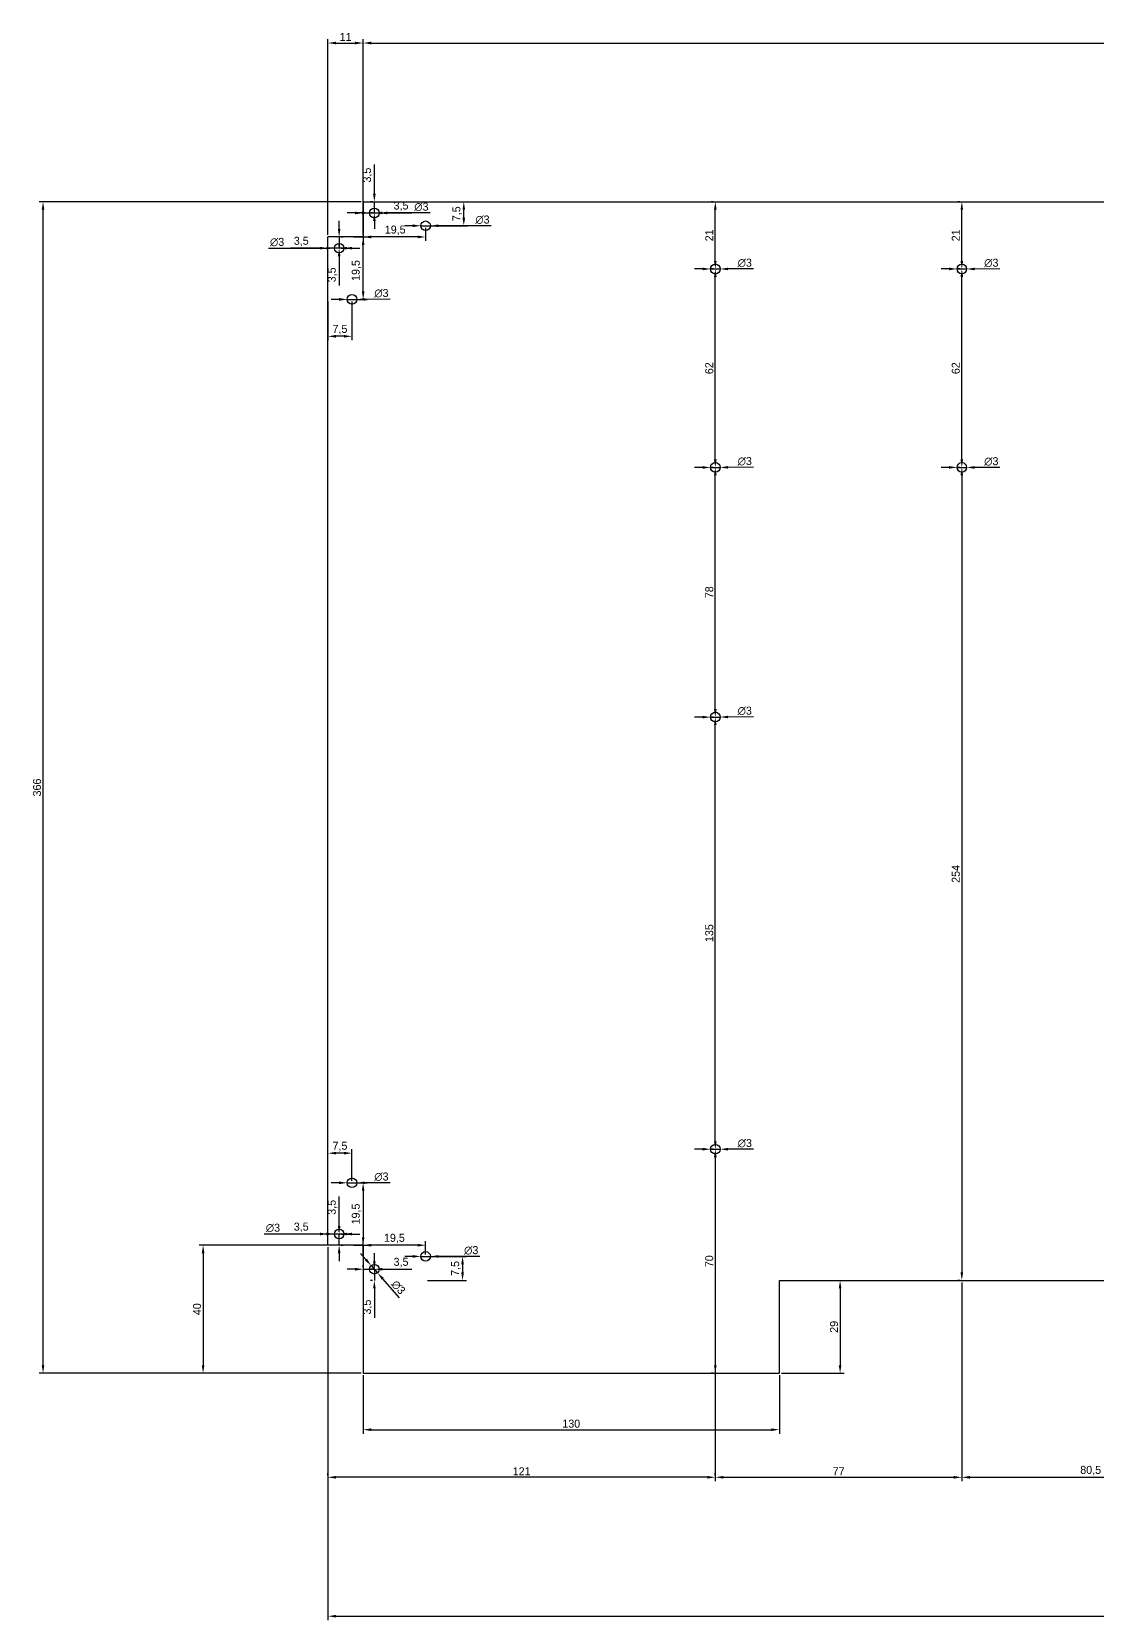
# Model space of a CAD drawing. Header units: millimetres. Extents: x 1367 to 2033, y 698 to 1194.
# Drawn here: x 1367.4 to 1700.2, y 698.2 to 1194.5 of the extents above; entities that cross this region are included whole.
import ezdxf

# ---------------------------------------------------------------- set-up
doc = ezdxf.new("R2010")
doc.units = ezdxf.units.MM
doc.layers.get('Defpoints').update_dxf_attribs({"color": 4})
doc.dimstyles.new('ISO-25', dxfattribs={"dimtxt": 2.5, "dimasz": 2.5, "dimexe": 1.25, "dimexo": 0.625, "dimtad": 1, "dimtxsty": 'Standard', "dimcen": 2.5, "dimadec": 0, "dimazin": 0, "dimtfac": 1, "dimtmove": 0, "dimatfit": 3, "dimfxl": 1, "dimarcsym": 0})

# ---------------------------------------------------------------- blocks, each defined once
blk = doc.blocks.new('*D1')
at = {"layer": 'Defpoints', "color": 0, "lineweight": -2, "transparency": 16777216}
for p, q in [((1470.32, 1141.38), (1369.7, 1141.38)), ((1370.95, 777.88), (1370.95, 1138.88)), ((1470.32, 775.38), (1369.7, 775.38))]:
    blk.add_line(p, q, dxfattribs=at)
at = {"layer": 'Defpoints', "color": 0, "transparency": 16777216}
for p in [(1370.95, 1141.38), (1470.95, 1141.38), (1470.95, 775.38)]:
    blk.add_point(p, dxfattribs=at)
for points in [[(1370.54, 1138.88), (1371.37, 1138.88), (1370.95, 1141.38)], [(1370.54, 777.88), (1371.37, 777.88), (1370.95, 775.38)]]:
    blk.add_solid(points, dxfattribs=at)
at = {"layer": 'Defpoints', "color": 0, "transparency": 16777216, "insert": (1369.08, 958.38), "char_height": 2.5, "attachment_point": 5, "rotation": 90}
blk.add_mtext('366', dxfattribs=at)
blk = doc.blocks.new('*D2')
at = {"layer": 'Defpoints', "color": 0, "lineweight": -2, "transparency": 16777216}
for p, q in [((1459.95, 814.76), (1459.95, 698.22)), ((1983.95, 814.76), (1983.95, 698.22)), ((1462.45, 699.47), (1981.45, 699.47))]:
    blk.add_line(p, q, dxfattribs=at)
at = {"layer": 'Defpoints', "color": 0, "transparency": 16777216}
for p in [(1459.95, 815.38), (1983.95, 815.38), (1983.95, 699.47)]:
    blk.add_point(p, dxfattribs=at)
for points in [[(1462.45, 699.88), (1462.45, 699.05), (1459.95, 699.47)], [(1981.45, 699.88), (1981.45, 699.05), (1983.95, 699.47)]]:
    blk.add_solid(points, dxfattribs=at)
at = {"layer": 'Defpoints', "color": 0, "transparency": 16777216, "insert": (1721.95, 701.34), "char_height": 2.5, "attachment_point": 5}
blk.add_mtext('524', dxfattribs=at)
blk = doc.blocks.new('*D6')
at = {"layer": 'Defpoints', "color": 0, "lineweight": -2, "transparency": 16777216}
for p, q in [((1470.95, 1142.01), (1470.95, 1192.22)), ((1972.95, 1142.01), (1972.95, 1192.22)), ((1473.45, 1190.97), (1970.45, 1190.97))]:
    blk.add_line(p, q, dxfattribs=at)
at = {"layer": 'Defpoints', "color": 0, "transparency": 16777216}
for p in [(1972.95, 1190.97), (1470.95, 1141.38), (1972.95, 1141.38)]:
    blk.add_point(p, dxfattribs=at)
for points in [[(1473.45, 1191.39), (1473.45, 1190.56), (1470.95, 1190.97)], [(1970.45, 1191.39), (1970.45, 1190.56), (1972.95, 1190.97)]]:
    blk.add_solid(points, dxfattribs=at)
at = {"layer": 'Defpoints', "color": 0, "transparency": 16777216, "insert": (1721.95, 1192.85), "char_height": 2.5, "attachment_point": 5}
blk.add_mtext('502', dxfattribs=at)
blk = doc.blocks.new('*D7')
at = {"layer": 'Defpoints', "color": 0, "lineweight": -2, "transparency": 16777216}
for p, q in [((1459.95, 1131.01), (1459.95, 1192.22)), ((1470.95, 1131.01), (1470.95, 1192.22)), ((1462.45, 1190.97), (1468.45, 1190.97))]:
    blk.add_line(p, q, dxfattribs=at)
at = {"layer": 'Defpoints', "color": 0, "transparency": 16777216}
for p in [(1470.95, 1190.97), (1459.95, 1130.38), (1470.95, 1130.38)]:
    blk.add_point(p, dxfattribs=at)
for points in [[(1462.45, 1191.39), (1462.45, 1190.56), (1459.95, 1190.97)], [(1468.45, 1191.39), (1468.45, 1190.56), (1470.95, 1190.97)]]:
    blk.add_solid(points, dxfattribs=at)
at = {"layer": 'Defpoints', "color": 0, "transparency": 16777216, "insert": (1465.45, 1192.85), "char_height": 2.5, "attachment_point": 5}
blk.add_mtext('11', dxfattribs=at)
blk = doc.blocks.new('*D9')
at = {"layer": 'Defpoints', "color": 0, "lineweight": -2, "transparency": 16777216}
for p, q in [((1463.45, 821.38), (1463.45, 830.55)), ((1463.45, 815.38), (1463.45, 818.88)), ((1464.07, 818.88), (1464.7, 818.88)), ((1464.07, 815.38), (1464.7, 815.38)), ((1463.45, 812.88), (1463.45, 810.38))]:
    blk.add_line(p, q, dxfattribs=at)
at = {"layer": 'Defpoints', "color": 0, "transparency": 16777216}
for p in [(1463.45, 818.88), (1463.45, 815.38), (1463.45, 815.38)]:
    blk.add_point(p, dxfattribs=at)
for points in [[(1463.03, 821.38), (1463.86, 821.38), (1463.45, 818.88)], [(1463.03, 812.88), (1463.86, 812.88), (1463.45, 815.38)]]:
    blk.add_solid(points, dxfattribs=at)
at = {"layer": 'Defpoints', "color": 0, "transparency": 16777216, "insert": (1461.36, 827.21), "char_height": 2.5, "attachment_point": 5, "rotation": 90}
blk.add_mtext('3,5', dxfattribs=at)
blk = doc.blocks.new('*D10')
at = {"layer": 'Defpoints', "color": 0, "lineweight": -2, "transparency": 16777216}
for p, q in [((1457.45, 818.88), (1448.28, 818.88)), ((1459.95, 819.51), (1459.95, 820.13)), ((1463.45, 818.88), (1459.95, 818.88)), ((1463.45, 819.51), (1463.45, 820.13)), ((1465.95, 818.88), (1468.45, 818.88))]:
    blk.add_line(p, q, dxfattribs=at)
at = {"layer": 'Defpoints', "color": 0, "transparency": 16777216}
for p in [(1459.95, 818.88), (1459.95, 818.88), (1463.45, 818.88)]:
    blk.add_point(p, dxfattribs=at)
for points in [[(1457.45, 819.3), (1457.45, 818.46), (1459.95, 818.88)], [(1465.95, 819.3), (1465.95, 818.46), (1463.45, 818.88)]]:
    blk.add_solid(points, dxfattribs=at)
at = {"layer": 'Defpoints', "color": 0, "transparency": 16777216, "insert": (1451.61, 820.96), "char_height": 2.5, "attachment_point": 5}
blk.add_mtext('3,5', dxfattribs=at)
blk = doc.blocks.new('*D11')
at = {"layer": 'Defpoints', "color": 0, "lineweight": -2, "transparency": 16777216}
for p, q in [((1468.07, 834.88), (1472.2, 834.88)), ((1470.95, 832.38), (1470.95, 817.88)), ((1468.07, 815.38), (1472.2, 815.38))]:
    blk.add_line(p, q, dxfattribs=at)
at = {"layer": 'Defpoints', "color": 0, "transparency": 16777216}
for p in [(1467.45, 834.88), (1467.45, 815.38), (1470.95, 815.38)]:
    blk.add_point(p, dxfattribs=at)
for points in [[(1470.53, 832.38), (1471.36, 832.38), (1470.95, 834.88)], [(1470.53, 817.88), (1471.36, 817.88), (1470.95, 815.38)]]:
    blk.add_solid(points, dxfattribs=at)
at = {"layer": 'Defpoints', "color": 0, "transparency": 16777216, "insert": (1468.86, 825.13), "char_height": 2.5, "attachment_point": 5, "rotation": 90}
blk.add_mtext('19,5', dxfattribs=at)
blk = doc.blocks.new('*D12')
at = {"layer": 'Defpoints', "color": 0, "lineweight": -2, "transparency": 16777216}
for p, q in [((1459.95, 835.51), (1459.95, 845.39)), ((1464.95, 844.14), (1462.45, 844.14)), ((1467.45, 835.51), (1467.45, 845.39))]:
    blk.add_line(p, q, dxfattribs=at)
at = {"layer": 'Defpoints', "color": 0, "transparency": 16777216}
for p in [(1459.95, 844.14), (1459.95, 834.88), (1467.45, 834.88)]:
    blk.add_point(p, dxfattribs=at)
for points in [[(1462.45, 844.55), (1462.45, 843.72), (1459.95, 844.14)], [(1464.95, 844.55), (1464.95, 843.72), (1467.45, 844.14)]]:
    blk.add_solid(points, dxfattribs=at)
at = {"layer": 'Defpoints', "color": 0, "transparency": 16777216, "insert": (1463.7, 846.22), "char_height": 2.5, "attachment_point": 5}
blk.add_mtext('7,5', dxfattribs=at)
blk = doc.blocks.new('*D13')
at = {"layer": 'Defpoints', "color": 0, "lineweight": -2, "transparency": 16777216}
for p, q in [((1474.45, 810.38), (1474.45, 812.88)), ((1473.82, 807.88), (1473.2, 807.88)), ((1473.82, 804.38), (1473.2, 804.38)), ((1474.45, 807.88), (1474.45, 804.38)), ((1474.45, 801.88), (1474.45, 792.71))]:
    blk.add_line(p, q, dxfattribs=at)
at = {"layer": 'Defpoints', "color": 0, "transparency": 16777216}
for p in [(1474.45, 807.88), (1474.45, 804.38), (1474.45, 804.38)]:
    blk.add_point(p, dxfattribs=at)
for points in [[(1474.03, 810.38), (1474.86, 810.38), (1474.45, 807.88)], [(1474.03, 801.88), (1474.86, 801.88), (1474.45, 804.38)]]:
    blk.add_solid(points, dxfattribs=at)
at = {"layer": 'Defpoints', "color": 0, "transparency": 16777216, "insert": (1472.36, 796.05), "char_height": 2.5, "attachment_point": 5, "rotation": 90}
blk.add_mtext('3,5', dxfattribs=at)
blk = doc.blocks.new('*D14')
at = {"layer": 'Defpoints', "color": 0, "lineweight": -2, "transparency": 16777216}
for p, q in [((1470.95, 808.51), (1470.95, 809.13)), ((1474.45, 808.51), (1474.45, 809.13)), ((1468.45, 807.88), (1465.95, 807.88)), ((1470.95, 807.88), (1474.45, 807.88)), ((1476.95, 807.88), (1486.11, 807.88))]:
    blk.add_line(p, q, dxfattribs=at)
at = {"layer": 'Defpoints', "color": 0, "transparency": 16777216}
for p in [(1470.95, 807.88), (1470.95, 807.88), (1474.45, 807.88)]:
    blk.add_point(p, dxfattribs=at)
for points in [[(1468.45, 808.3), (1468.45, 807.46), (1470.95, 807.88)], [(1476.95, 808.3), (1476.95, 807.46), (1474.45, 807.88)]]:
    blk.add_solid(points, dxfattribs=at)
at = {"layer": 'Defpoints', "color": 0, "transparency": 16777216, "insert": (1482.78, 809.96), "char_height": 2.5, "attachment_point": 5}
blk.add_mtext('3,5', dxfattribs=at)
blk = doc.blocks.new('*D15')
at = {"layer": 'Defpoints', "color": 0, "lineweight": -2, "transparency": 16777216}
for p, q in [((1491.07, 811.88), (1503.24, 811.88)), ((1501.99, 809.38), (1501.99, 806.88)), ((1491.07, 804.38), (1503.24, 804.38))]:
    blk.add_line(p, q, dxfattribs=at)
at = {"layer": 'Defpoints', "color": 0, "transparency": 16777216}
for p in [(1490.45, 811.88), (1490.45, 804.38), (1501.99, 804.38)]:
    blk.add_point(p, dxfattribs=at)
for points in [[(1501.58, 809.38), (1502.41, 809.38), (1501.99, 811.88)], [(1501.58, 806.88), (1502.41, 806.88), (1501.99, 804.38)]]:
    blk.add_solid(points, dxfattribs=at)
at = {"layer": 'Defpoints', "color": 0, "transparency": 16777216, "insert": (1499.91, 808.13), "char_height": 2.5, "attachment_point": 5, "rotation": 90}
blk.add_mtext('7,5', dxfattribs=at)
blk = doc.blocks.new('*D16')
at = {"layer": 'Defpoints', "color": 0, "lineweight": -2, "transparency": 16777216}
for p, q in [((1470.95, 812.51), (1470.95, 816.63)), ((1487.95, 815.38), (1473.45, 815.38)), ((1490.45, 812.51), (1490.45, 816.63))]:
    blk.add_line(p, q, dxfattribs=at)
at = {"layer": 'Defpoints', "color": 0, "transparency": 16777216}
for p in [(1470.95, 815.38), (1470.95, 811.88), (1490.45, 811.88)]:
    blk.add_point(p, dxfattribs=at)
for points in [[(1473.45, 815.8), (1473.45, 814.96), (1470.95, 815.38)], [(1487.95, 815.8), (1487.95, 814.96), (1490.45, 815.38)]]:
    blk.add_solid(points, dxfattribs=at)
at = {"layer": 'Defpoints', "color": 0, "transparency": 16777216, "insert": (1480.7, 817.46), "char_height": 2.5, "attachment_point": 5}
blk.add_mtext('19,5', dxfattribs=at)
blk = doc.blocks.new('*D17')
at = {"layer": 'Defpoints', "color": 0, "lineweight": -2, "transparency": 16777216}
for p, q in [((1459.95, 1110.26), (1459.95, 1098.09)), ((1467.45, 1110.26), (1467.45, 1098.09)), ((1464.95, 1099.34), (1462.45, 1099.34))]:
    blk.add_line(p, q, dxfattribs=at)
at = {"layer": 'Defpoints', "color": 0, "transparency": 16777216}
for p in [(1459.95, 1110.88), (1467.45, 1110.88), (1459.95, 1099.34)]:
    blk.add_point(p, dxfattribs=at)
for points in [[(1462.45, 1099.76), (1462.45, 1098.93), (1459.95, 1099.34)], [(1464.95, 1099.76), (1464.95, 1098.93), (1467.45, 1099.34)]]:
    blk.add_solid(points, dxfattribs=at)
at = {"layer": 'Defpoints', "color": 0, "transparency": 16777216, "insert": (1463.7, 1101.43), "char_height": 2.5, "attachment_point": 5}
blk.add_mtext('7,5', dxfattribs=at)
blk = doc.blocks.new('*D18')
at = {"layer": 'Defpoints', "color": 0, "lineweight": -2, "transparency": 16777216}
for p, q in [((1468.07, 1130.38), (1472.2, 1130.38)), ((1470.95, 1113.38), (1470.95, 1127.88)), ((1468.07, 1110.88), (1472.2, 1110.88))]:
    blk.add_line(p, q, dxfattribs=at)
at = {"layer": 'Defpoints', "color": 0, "transparency": 16777216}
for p in [(1467.45, 1130.38), (1470.95, 1130.38), (1467.45, 1110.88)]:
    blk.add_point(p, dxfattribs=at)
for points in [[(1470.53, 1127.88), (1471.36, 1127.88), (1470.95, 1130.38)], [(1470.53, 1113.38), (1471.36, 1113.38), (1470.95, 1110.88)]]:
    blk.add_solid(points, dxfattribs=at)
at = {"layer": 'Defpoints', "color": 0, "transparency": 16777216, "insert": (1468.86, 1119.9), "char_height": 2.5, "attachment_point": 5, "rotation": 90}
blk.add_mtext('19,5', dxfattribs=at)
blk = doc.blocks.new('*D19')
at = {"layer": 'Defpoints', "color": 0, "lineweight": -2, "transparency": 16777216}
for p, q in [((1463.45, 1132.88), (1463.45, 1135.38)), ((1463.45, 1130.38), (1463.45, 1126.88)), ((1464.07, 1130.38), (1464.7, 1130.38)), ((1464.07, 1126.88), (1464.7, 1126.88)), ((1463.45, 1124.38), (1463.45, 1115.21))]:
    blk.add_line(p, q, dxfattribs=at)
at = {"layer": 'Defpoints', "color": 0, "transparency": 16777216}
for p in [(1463.45, 1130.38), (1463.45, 1130.38), (1463.45, 1126.88)]:
    blk.add_point(p, dxfattribs=at)
for points in [[(1463.03, 1132.88), (1463.86, 1132.88), (1463.45, 1130.38)], [(1463.03, 1124.38), (1463.86, 1124.38), (1463.45, 1126.88)]]:
    blk.add_solid(points, dxfattribs=at)
at = {"layer": 'Defpoints', "color": 0, "transparency": 16777216, "insert": (1461.36, 1118.55), "char_height": 2.5, "attachment_point": 5, "rotation": 90}
blk.add_mtext('3,5', dxfattribs=at)
blk = doc.blocks.new('*D20')
at = {"layer": 'Defpoints', "color": 0, "lineweight": -2, "transparency": 16777216}
for p, q in [((1457.45, 1126.88), (1448.28, 1126.88)), ((1459.95, 1127.51), (1459.95, 1128.13)), ((1463.45, 1126.88), (1459.95, 1126.88)), ((1463.45, 1127.51), (1463.45, 1128.13)), ((1465.95, 1126.88), (1468.45, 1126.88))]:
    blk.add_line(p, q, dxfattribs=at)
at = {"layer": 'Defpoints', "color": 0, "transparency": 16777216}
for p in [(1459.95, 1126.88), (1459.95, 1126.88), (1463.45, 1126.88)]:
    blk.add_point(p, dxfattribs=at)
for points in [[(1457.45, 1127.3), (1457.45, 1126.46), (1459.95, 1126.88)], [(1465.95, 1127.3), (1465.95, 1126.46), (1463.45, 1126.88)]]:
    blk.add_solid(points, dxfattribs=at)
at = {"layer": 'Defpoints', "color": 0, "transparency": 16777216, "insert": (1451.61, 1128.96), "char_height": 2.5, "attachment_point": 5}
blk.add_mtext('3,5', dxfattribs=at)
blk = doc.blocks.new('*D21')
at = {"layer": 'Defpoints', "color": 0, "lineweight": -2, "transparency": 16777216}
for p, q in [((1474.45, 1143.88), (1474.45, 1153.05)), ((1473.82, 1141.38), (1473.2, 1141.38)), ((1473.82, 1137.88), (1473.2, 1137.88)), ((1474.45, 1137.88), (1474.45, 1141.38)), ((1474.45, 1135.38), (1474.45, 1132.88))]:
    blk.add_line(p, q, dxfattribs=at)
at = {"layer": 'Defpoints', "color": 0, "transparency": 16777216}
for p in [(1474.45, 1141.38), (1474.45, 1141.38), (1474.45, 1137.88)]:
    blk.add_point(p, dxfattribs=at)
for points in [[(1474.03, 1143.88), (1474.86, 1143.88), (1474.45, 1141.38)], [(1474.03, 1135.38), (1474.86, 1135.38), (1474.45, 1137.88)]]:
    blk.add_solid(points, dxfattribs=at)
at = {"layer": 'Defpoints', "color": 0, "transparency": 16777216, "insert": (1472.36, 1149.71), "char_height": 2.5, "attachment_point": 5, "rotation": 90}
blk.add_mtext('3,5', dxfattribs=at)
blk = doc.blocks.new('*D22')
at = {"layer": 'Defpoints', "color": 0, "lineweight": -2, "transparency": 16777216}
for p, q in [((1468.45, 1137.88), (1465.95, 1137.88)), ((1470.95, 1138.51), (1470.95, 1139.13)), ((1470.95, 1137.88), (1474.45, 1137.88)), ((1474.45, 1138.51), (1474.45, 1139.13)), ((1476.95, 1137.88), (1486.11, 1137.88))]:
    blk.add_line(p, q, dxfattribs=at)
at = {"layer": 'Defpoints', "color": 0, "transparency": 16777216}
for p in [(1470.95, 1137.88), (1470.95, 1137.88), (1474.45, 1137.88)]:
    blk.add_point(p, dxfattribs=at)
for points in [[(1468.45, 1138.3), (1468.45, 1137.46), (1470.95, 1137.88)], [(1476.95, 1138.3), (1476.95, 1137.46), (1474.45, 1137.88)]]:
    blk.add_solid(points, dxfattribs=at)
at = {"layer": 'Defpoints', "color": 0, "transparency": 16777216, "insert": (1482.78, 1139.96), "char_height": 2.5, "attachment_point": 5}
blk.add_mtext('3,5', dxfattribs=at)
blk = doc.blocks.new('*D23')
at = {"layer": 'Defpoints', "color": 0, "lineweight": -2, "transparency": 16777216}
for p, q in [((1470.95, 1133.26), (1470.95, 1129.13)), ((1490.45, 1133.26), (1490.45, 1129.13)), ((1487.95, 1130.38), (1473.45, 1130.38))]:
    blk.add_line(p, q, dxfattribs=at)
at = {"layer": 'Defpoints', "color": 0, "transparency": 16777216}
for p in [(1470.95, 1133.88), (1490.45, 1133.88), (1470.95, 1130.38)]:
    blk.add_point(p, dxfattribs=at)
for points in [[(1473.45, 1130.8), (1473.45, 1129.96), (1470.95, 1130.38)], [(1487.95, 1130.8), (1487.95, 1129.96), (1490.45, 1130.38)]]:
    blk.add_solid(points, dxfattribs=at)
at = {"layer": 'Defpoints', "color": 0, "transparency": 16777216, "insert": (1480.96, 1132.46), "char_height": 2.5, "attachment_point": 5}
blk.add_mtext('19,5', dxfattribs=at)
blk = doc.blocks.new('*D24')
at = {"layer": 'Defpoints', "color": 0, "lineweight": -2, "transparency": 16777216}
for p, q in [((1491.07, 1141.38), (1503.63, 1141.38)), ((1502.38, 1136.38), (1502.38, 1138.88)), ((1491.07, 1133.88), (1503.63, 1133.88))]:
    blk.add_line(p, q, dxfattribs=at)
at = {"layer": 'Defpoints', "color": 0, "transparency": 16777216}
for p in [(1490.45, 1141.38), (1502.38, 1141.38), (1490.45, 1133.88)]:
    blk.add_point(p, dxfattribs=at)
for points in [[(1501.97, 1138.88), (1502.8, 1138.88), (1502.38, 1141.38)], [(1501.97, 1136.38), (1502.8, 1136.38), (1502.38, 1133.88)]]:
    blk.add_solid(points, dxfattribs=at)
at = {"layer": 'Defpoints', "color": 0, "transparency": 16777216, "insert": (1500.3, 1137.63), "char_height": 2.5, "attachment_point": 5, "rotation": 90}
blk.add_mtext('7,5', dxfattribs=at)
blk = doc.blocks.new('*D41')
at = {"layer": 'Defpoints', "color": 0, "lineweight": -2, "transparency": 16777216}
for p, q in [((1580.32, 845.38), (1579.7, 845.38)), ((1580.95, 842.88), (1580.95, 777.88)), ((1580.32, 775.38), (1579.7, 775.38))]:
    blk.add_line(p, q, dxfattribs=at)
at = {"layer": 'Defpoints', "color": 0, "transparency": 16777216}
for p in [(1580.95, 845.38), (1580.95, 775.38), (1580.95, 775.38)]:
    blk.add_point(p, dxfattribs=at)
for points in [[(1580.53, 842.88), (1581.36, 842.88), (1580.95, 845.38)], [(1580.53, 777.88), (1581.36, 777.88), (1580.95, 775.38)]]:
    blk.add_solid(points, dxfattribs=at)
at = {"layer": 'Defpoints', "color": 0, "transparency": 16777216, "insert": (1579.07, 810.38), "char_height": 2.5, "attachment_point": 5, "rotation": 90}
blk.add_mtext('70', dxfattribs=at)
blk = doc.blocks.new('*D42')
at = {"layer": 'Defpoints', "color": 0, "lineweight": -2, "transparency": 16777216}
for p, q in [((1580.32, 980.38), (1579.7, 980.38)), ((1580.95, 847.88), (1580.95, 977.88)), ((1580.32, 845.38), (1579.7, 845.38))]:
    blk.add_line(p, q, dxfattribs=at)
at = {"layer": 'Defpoints', "color": 0, "transparency": 16777216}
for p in [(1580.95, 980.38), (1580.95, 980.38), (1580.95, 845.38)]:
    blk.add_point(p, dxfattribs=at)
for points in [[(1580.53, 977.88), (1581.36, 977.88), (1580.95, 980.38)], [(1580.53, 847.88), (1581.36, 847.88), (1580.95, 845.38)]]:
    blk.add_solid(points, dxfattribs=at)
at = {"layer": 'Defpoints', "color": 0, "transparency": 16777216, "insert": (1579.07, 912.88), "char_height": 2.5, "attachment_point": 5, "rotation": 90}
blk.add_mtext('135', dxfattribs=at)
blk = doc.blocks.new('*D43')
at = {"layer": 'Defpoints', "color": 0, "lineweight": -2, "transparency": 16777216}
for p, q in [((1580.32, 1058.38), (1579.7, 1058.38)), ((1580.95, 982.88), (1580.95, 1055.88)), ((1580.32, 980.38), (1579.7, 980.38))]:
    blk.add_line(p, q, dxfattribs=at)
at = {"layer": 'Defpoints', "color": 0, "transparency": 16777216}
for p in [(1580.95, 1058.38), (1580.95, 1058.38), (1580.95, 980.38)]:
    blk.add_point(p, dxfattribs=at)
for points in [[(1580.53, 1055.88), (1581.36, 1055.88), (1580.95, 1058.38)], [(1580.53, 982.88), (1581.36, 982.88), (1580.95, 980.38)]]:
    blk.add_solid(points, dxfattribs=at)
at = {"layer": 'Defpoints', "color": 0, "transparency": 16777216, "insert": (1579.07, 1019.38), "char_height": 2.5, "attachment_point": 5, "rotation": 90}
blk.add_mtext('78', dxfattribs=at)
blk = doc.blocks.new('*D44')
at = {"layer": 'Defpoints', "color": 0, "lineweight": -2, "transparency": 16777216}
for p, q in [((1580.32, 1120.38), (1579.7, 1120.38)), ((1580.95, 1060.88), (1580.95, 1117.88)), ((1580.32, 1058.38), (1579.7, 1058.38))]:
    blk.add_line(p, q, dxfattribs=at)
at = {"layer": 'Defpoints', "color": 0, "transparency": 16777216}
for p in [(1580.95, 1120.38), (1580.95, 1120.38), (1580.95, 1058.38)]:
    blk.add_point(p, dxfattribs=at)
for points in [[(1580.53, 1117.88), (1581.36, 1117.88), (1580.95, 1120.38)], [(1580.53, 1060.88), (1581.36, 1060.88), (1580.95, 1058.38)]]:
    blk.add_solid(points, dxfattribs=at)
at = {"layer": 'Defpoints', "color": 0, "transparency": 16777216, "insert": (1579.07, 1089.38), "char_height": 2.5, "attachment_point": 5, "rotation": 90}
blk.add_mtext('62', dxfattribs=at)
blk = doc.blocks.new('*D45')
at = {"layer": 'Defpoints', "color": 0, "lineweight": -2, "transparency": 16777216}
for p, q in [((1580.32, 1141.38), (1579.7, 1141.38)), ((1580.95, 1122.88), (1580.95, 1138.88)), ((1580.32, 1120.38), (1579.7, 1120.38))]:
    blk.add_line(p, q, dxfattribs=at)
at = {"layer": 'Defpoints', "color": 0, "transparency": 16777216}
for p in [(1580.95, 1141.38), (1580.95, 1141.38), (1580.95, 1120.38)]:
    blk.add_point(p, dxfattribs=at)
for points in [[(1580.53, 1138.88), (1581.36, 1138.88), (1580.95, 1141.38)], [(1580.53, 1122.88), (1581.36, 1122.88), (1580.95, 1120.38)]]:
    blk.add_solid(points, dxfattribs=at)
at = {"layer": 'Defpoints', "color": 0, "transparency": 16777216, "insert": (1579.07, 1130.88), "char_height": 2.5, "attachment_point": 5, "rotation": 90}
blk.add_mtext('21', dxfattribs=at)
blk = doc.blocks.new('*D46')
at = {"layer": 'Defpoints', "color": 0, "lineweight": -2, "transparency": 16777216}
for p, q in [((1657.32, 1120.38), (1656.7, 1120.38)), ((1657.95, 1060.88), (1657.95, 1117.88)), ((1657.32, 1058.38), (1656.7, 1058.38))]:
    blk.add_line(p, q, dxfattribs=at)
at = {"layer": 'Defpoints', "color": 0, "transparency": 16777216}
for p in [(1657.95, 1120.38), (1657.95, 1120.38), (1657.95, 1058.38)]:
    blk.add_point(p, dxfattribs=at)
for points in [[(1657.53, 1117.88), (1658.36, 1117.88), (1657.95, 1120.38)], [(1657.53, 1060.88), (1658.36, 1060.88), (1657.95, 1058.38)]]:
    blk.add_solid(points, dxfattribs=at)
at = {"layer": 'Defpoints', "color": 0, "transparency": 16777216, "insert": (1656.07, 1089.38), "char_height": 2.5, "attachment_point": 5, "rotation": 90}
blk.add_mtext('62', dxfattribs=at)
blk = doc.blocks.new('*D47')
at = {"layer": 'Defpoints', "color": 0, "lineweight": -2, "transparency": 16777216}
for p, q in [((1657.32, 1141.38), (1656.7, 1141.38)), ((1657.95, 1122.88), (1657.95, 1138.88)), ((1657.32, 1120.38), (1656.7, 1120.38))]:
    blk.add_line(p, q, dxfattribs=at)
at = {"layer": 'Defpoints', "color": 0, "transparency": 16777216}
for p in [(1657.95, 1141.38), (1657.95, 1141.38), (1657.95, 1120.38)]:
    blk.add_point(p, dxfattribs=at)
for points in [[(1657.53, 1138.88), (1658.36, 1138.88), (1657.95, 1141.38)], [(1657.53, 1122.88), (1658.36, 1122.88), (1657.95, 1120.38)]]:
    blk.add_solid(points, dxfattribs=at)
at = {"layer": 'Defpoints', "color": 0, "transparency": 16777216, "insert": (1656.07, 1130.88), "char_height": 2.5, "attachment_point": 5, "rotation": 90}
blk.add_mtext('21', dxfattribs=at)
blk = doc.blocks.new('*D51')
at = {"layer": 'Defpoints', "color": 0, "lineweight": -2, "transparency": 16777216}
for p, q in [((1657.32, 1058.38), (1656.7, 1058.38)), ((1657.95, 1055.88), (1657.95, 806.88)), ((1657.32, 804.38), (1656.7, 804.38))]:
    blk.add_line(p, q, dxfattribs=at)
at = {"layer": 'Defpoints', "color": 0, "transparency": 16777216}
for p in [(1657.95, 1058.38), (1657.95, 804.38), (1657.95, 804.38)]:
    blk.add_point(p, dxfattribs=at)
for points in [[(1657.53, 1055.88), (1658.36, 1055.88), (1657.95, 1058.38)], [(1657.53, 806.88), (1658.36, 806.88), (1657.95, 804.38)]]:
    blk.add_solid(points, dxfattribs=at)
at = {"layer": 'Defpoints', "color": 0, "transparency": 16777216, "insert": (1656.07, 931.38), "char_height": 2.5, "attachment_point": 5, "rotation": 90}
blk.add_mtext('254', dxfattribs=at)
blk = doc.blocks.new('*D63')
at = {"layer": 'Defpoints', "color": 0, "lineweight": -2, "transparency": 16777216}
for p, q in [((1580.95, 803.76), (1580.95, 741.62)), ((1657.95, 803.76), (1657.95, 741.62)), ((1583.45, 742.87), (1655.45, 742.87))]:
    blk.add_line(p, q, dxfattribs=at)
at = {"layer": 'Defpoints', "color": 0, "transparency": 16777216}
for p in [(1580.95, 804.38), (1657.95, 804.38), (1657.95, 742.87)]:
    blk.add_point(p, dxfattribs=at)
for points in [[(1583.45, 743.29), (1583.45, 742.46), (1580.95, 742.87)], [(1655.45, 743.29), (1655.45, 742.46), (1657.95, 742.87)]]:
    blk.add_solid(points, dxfattribs=at)
at = {"layer": 'Defpoints', "color": 0, "transparency": 16777216, "insert": (1619.45, 744.75), "char_height": 2.5, "attachment_point": 5}
blk.add_mtext('77', dxfattribs=at)
blk = doc.blocks.new('*D64')
at = {"layer": 'Defpoints', "color": 0, "lineweight": -2, "transparency": 16777216}
for p, q in [((1657.95, 803.76), (1657.95, 741.62)), ((1738.45, 803.76), (1738.45, 741.62)), ((1660.45, 742.87), (1735.95, 742.87))]:
    blk.add_line(p, q, dxfattribs=at)
at = {"layer": 'Defpoints', "color": 0, "transparency": 16777216}
for p in [(1657.95, 804.38), (1738.45, 804.38), (1738.45, 742.87)]:
    blk.add_point(p, dxfattribs=at)
for points in [[(1660.45, 743.29), (1660.45, 742.46), (1657.95, 742.87)], [(1735.95, 743.29), (1735.95, 742.46), (1738.45, 742.87)]]:
    blk.add_solid(points, dxfattribs=at)
at = {"layer": 'Defpoints', "color": 0, "transparency": 16777216, "insert": (1698.2, 744.96), "char_height": 2.5, "attachment_point": 5}
blk.add_mtext('80,5', dxfattribs=at)
blk = doc.blocks.new('*D69')
at = {"layer": 'Defpoints', "color": 0, "lineweight": -2, "transparency": 16777216}
for p, q in [((1459.95, 743.5), (1459.95, 744.12)), ((1578.45, 742.87), (1462.45, 742.87)), ((1580.95, 743.5), (1580.95, 744.12))]:
    blk.add_line(p, q, dxfattribs=at)
at = {"layer": 'Defpoints', "color": 0, "transparency": 16777216}
for p in [(1459.95, 742.87), (1459.95, 742.87), (1580.95, 742.87)]:
    blk.add_point(p, dxfattribs=at)
for points in [[(1462.45, 743.29), (1462.45, 742.46), (1459.95, 742.87)], [(1578.45, 743.29), (1578.45, 742.46), (1580.95, 742.87)]]:
    blk.add_solid(points, dxfattribs=at)
at = {"layer": 'Defpoints', "color": 0, "transparency": 16777216, "insert": (1520.45, 744.75), "char_height": 2.5, "attachment_point": 5}
blk.add_mtext('121', dxfattribs=at)
blk = doc.blocks.new('*D70')
at = {"layer": 'Defpoints', "color": 0, "lineweight": -2, "transparency": 16777216}
for p, q in [((1470.32, 815.38), (1419.7, 815.38)), ((1420.95, 812.88), (1420.95, 777.88)), ((1470.32, 775.38), (1419.7, 775.38))]:
    blk.add_line(p, q, dxfattribs=at)
at = {"layer": 'Defpoints', "color": 0, "transparency": 16777216}
for p in [(1470.95, 815.38), (1420.95, 775.38), (1470.95, 775.38)]:
    blk.add_point(p, dxfattribs=at)
for points in [[(1420.53, 812.88), (1421.36, 812.88), (1420.95, 815.38)], [(1420.53, 777.88), (1421.36, 777.88), (1420.95, 775.38)]]:
    blk.add_solid(points, dxfattribs=at)
at = {"layer": 'Defpoints', "color": 0, "transparency": 16777216, "insert": (1419.07, 795.38), "char_height": 2.5, "attachment_point": 5, "rotation": 90}
blk.add_mtext('40', dxfattribs=at)
blk = doc.blocks.new('*D71')
at = {"layer": 'Defpoints', "color": 0, "lineweight": -2, "transparency": 16777216}
for p, q in [((1470.95, 774.76), (1470.95, 756.5)), ((1600.95, 774.76), (1600.95, 756.5)), ((1473.45, 757.75), (1598.45, 757.75))]:
    blk.add_line(p, q, dxfattribs=at)
at = {"layer": 'Defpoints', "color": 0, "transparency": 16777216}
for p in [(1470.95, 775.38), (1600.95, 775.38), (1600.95, 757.75)]:
    blk.add_point(p, dxfattribs=at)
for points in [[(1473.45, 758.16), (1473.45, 757.33), (1470.95, 757.75)], [(1598.45, 758.16), (1598.45, 757.33), (1600.95, 757.75)]]:
    blk.add_solid(points, dxfattribs=at)
at = {"layer": 'Defpoints', "color": 0, "transparency": 16777216, "insert": (1535.95, 759.62), "char_height": 2.5, "attachment_point": 5}
blk.add_mtext('130', dxfattribs=at)
blk = doc.blocks.new('*D72')
at = {"layer": 'Defpoints', "color": 0, "lineweight": -2, "transparency": 16777216}
for p, q in [((1601.57, 804.38), (1621.17, 804.38)), ((1619.92, 801.88), (1619.92, 777.88)), ((1601.57, 775.38), (1621.17, 775.38))]:
    blk.add_line(p, q, dxfattribs=at)
at = {"layer": 'Defpoints', "color": 0, "transparency": 16777216}
for p in [(1600.95, 804.38), (1600.95, 775.38), (1619.92, 775.38)]:
    blk.add_point(p, dxfattribs=at)
for points in [[(1619.5, 801.88), (1620.33, 801.88), (1619.92, 804.38)], [(1619.5, 777.88), (1620.33, 777.88), (1619.92, 775.38)]]:
    blk.add_solid(points, dxfattribs=at)
at = {"layer": 'Defpoints', "color": 0, "transparency": 16777216, "insert": (1618.04, 789.88), "char_height": 2.5, "attachment_point": 5, "rotation": 90}
blk.add_mtext('29', dxfattribs=at)
blk = doc.blocks.new('*D73')
at = {"layer": 'Defpoints', "color": 0, "lineweight": -2, "transparency": 16777216}
for p, q in [((1486.45, 811.88), (1483.95, 811.88)), ((1488.95, 811.88), (1491.95, 811.88)), ((1507.41, 811.88), (1494.45, 811.88))]:
    blk.add_line(p, q, dxfattribs=at)
at = {"layer": 'Defpoints', "color": 0, "transparency": 16777216}
for p in [(1488.95, 811.88), (1491.95, 811.88)]:
    blk.add_point(p, dxfattribs=at)
for points in [[(1486.45, 812.3), (1486.45, 811.46), (1488.95, 811.88)], [(1494.45, 812.3), (1494.45, 811.46), (1491.95, 811.88)]]:
    blk.add_solid(points, dxfattribs=at)
at = {"layer": 'Defpoints', "color": 0, "transparency": 16777216, "insert": (1504.7, 813.76), "char_height": 2.5, "attachment_point": 5}
blk.add_mtext('∅3', dxfattribs=at)
blk = doc.blocks.new('*D74')
at = {"layer": 'Defpoints', "color": 0, "lineweight": -2, "transparency": 16777216}
for p, q in [((1471.8, 810.88), (1470.15, 812.76)), ((1473.45, 809.01), (1475.44, 806.75)), ((1482.32, 798.93), (1477.09, 804.88))]:
    blk.add_line(p, q, dxfattribs=at)
at = {"layer": 'Defpoints', "color": 0, "transparency": 16777216}
for p in [(1473.45, 809.01), (1475.44, 806.75)]:
    blk.add_point(p, dxfattribs=at)
for points in [[(1472.12, 811.16), (1471.49, 810.61), (1473.45, 809.01)], [(1477.4, 805.15), (1476.78, 804.6), (1475.44, 806.75)]]:
    blk.add_solid(points, dxfattribs=at)
at = {"layer": 'Defpoints', "color": 0, "transparency": 16777216, "insert": (1481.94, 802.21), "char_height": 2.5, "attachment_point": 5, "rotation": 311.3514}
blk.add_mtext('∅3', dxfattribs=at)
blk = doc.blocks.new('*D75')
at = {"layer": 'Defpoints', "color": 0, "lineweight": -2, "transparency": 16777216}
for p, q in [((1440.06, 818.91), (1459.45, 818.89)), ((1464.95, 818.88), (1461.95, 818.88)), ((1467.45, 818.87), (1469.95, 818.87))]:
    blk.add_line(p, q, dxfattribs=at)
at = {"layer": 'Defpoints', "color": 0, "transparency": 16777216}
for p in [(1461.95, 818.88), (1464.95, 818.88)]:
    blk.add_point(p, dxfattribs=at)
for points in [[(1459.45, 819.3), (1459.44, 818.47), (1461.95, 818.88)], [(1467.45, 819.29), (1467.44, 818.46), (1464.95, 818.88)]]:
    blk.add_solid(points, dxfattribs=at)
at = {"layer": 'Defpoints', "color": 0, "transparency": 16777216, "insert": (1442.77, 820.78), "char_height": 2.5, "attachment_point": 5, "rotation": 359.925}
blk.add_mtext('∅3', dxfattribs=at)
blk = doc.blocks.new('*D76')
at = {"layer": 'Defpoints', "color": 0, "lineweight": -2, "transparency": 16777216}
for p, q in [((1463.45, 834.88), (1460.95, 834.88)), ((1465.95, 834.88), (1468.95, 834.88)), ((1479.36, 834.88), (1471.45, 834.88))]:
    blk.add_line(p, q, dxfattribs=at)
at = {"layer": 'Defpoints', "color": 0, "transparency": 16777216}
for p in [(1465.95, 834.88), (1468.95, 834.88)]:
    blk.add_point(p, dxfattribs=at)
for points in [[(1463.45, 835.3), (1463.45, 834.46), (1465.95, 834.88)], [(1471.45, 835.3), (1471.45, 834.46), (1468.95, 834.88)]]:
    blk.add_solid(points, dxfattribs=at)
at = {"layer": 'Defpoints', "color": 0, "transparency": 16777216, "insert": (1476.65, 836.76), "char_height": 2.5, "attachment_point": 5}
blk.add_mtext('∅3', dxfattribs=at)
blk = doc.blocks.new('*D77')
at = {"layer": 'Defpoints', "color": 0, "lineweight": -2, "transparency": 16777216}
for p, q in [((1463.45, 1110.87), (1460.95, 1110.86)), ((1465.95, 1110.88), (1468.95, 1110.88)), ((1479.36, 1110.91), (1471.45, 1110.89))]:
    blk.add_line(p, q, dxfattribs=at)
at = {"layer": 'Defpoints', "color": 0, "transparency": 16777216}
for p in [(1465.95, 1110.88), (1468.95, 1110.88)]:
    blk.add_point(p, dxfattribs=at)
for points in [[(1463.44, 1111.29), (1463.45, 1110.45), (1465.95, 1110.88)], [(1471.44, 1111.31), (1471.45, 1110.47), (1468.95, 1110.88)]]:
    blk.add_solid(points, dxfattribs=at)
at = {"layer": 'Defpoints', "color": 0, "transparency": 16777216, "insert": (1476.65, 1112.78), "char_height": 2.5, "attachment_point": 5, "rotation": 0.1465}
blk.add_mtext('∅3', dxfattribs=at)
blk = doc.blocks.new('*D78')
at = {"layer": 'Defpoints', "color": 0, "lineweight": -2, "transparency": 16777216}
for p, q in [((1441.35, 1126.88), (1459.45, 1126.88)), ((1464.95, 1126.88), (1461.95, 1126.88)), ((1467.45, 1126.88), (1469.95, 1126.88))]:
    blk.add_line(p, q, dxfattribs=at)
at = {"layer": 'Defpoints', "color": 0, "transparency": 16777216}
for p in [(1461.95, 1126.88), (1464.95, 1126.88)]:
    blk.add_point(p, dxfattribs=at)
for points in [[(1459.45, 1127.3), (1459.45, 1126.46), (1461.95, 1126.88)], [(1467.45, 1127.3), (1467.45, 1126.46), (1464.95, 1126.88)]]:
    blk.add_solid(points, dxfattribs=at)
at = {"layer": 'Defpoints', "color": 0, "transparency": 16777216, "insert": (1444.06, 1128.76), "char_height": 2.5, "attachment_point": 5, "rotation": 359.9882}
blk.add_mtext('∅3', dxfattribs=at)
blk = doc.blocks.new('*D79')
at = {"layer": 'Defpoints', "color": 0, "lineweight": -2, "transparency": 16777216}
for p, q in [((1470.45, 1137.88), (1467.95, 1137.88)), ((1472.95, 1137.88), (1475.95, 1137.88)), ((1491.85, 1137.88), (1478.45, 1137.88))]:
    blk.add_line(p, q, dxfattribs=at)
at = {"layer": 'Defpoints', "color": 0, "transparency": 16777216}
for p in [(1472.95, 1137.88), (1475.95, 1137.88)]:
    blk.add_point(p, dxfattribs=at)
for points in [[(1470.45, 1138.3), (1470.45, 1137.46), (1472.95, 1137.88)], [(1478.45, 1138.3), (1478.45, 1137.46), (1475.95, 1137.88)]]:
    blk.add_solid(points, dxfattribs=at)
at = {"layer": 'Defpoints', "color": 0, "transparency": 16777216, "insert": (1489.14, 1139.76), "char_height": 2.5, "attachment_point": 5, "rotation": 0.0153}
blk.add_mtext('∅3', dxfattribs=at)
blk = doc.blocks.new('*D80')
at = {"layer": 'Defpoints', "color": 0, "lineweight": -2, "transparency": 16777216}
for p, q in [((1486.45, 1133.88), (1483.95, 1133.88)), ((1488.95, 1133.88), (1491.95, 1133.88)), ((1510.92, 1133.87), (1494.45, 1133.88))]:
    blk.add_line(p, q, dxfattribs=at)
at = {"layer": 'Defpoints', "color": 0, "transparency": 16777216}
for p in [(1488.95, 1133.88), (1491.95, 1133.88)]:
    blk.add_point(p, dxfattribs=at)
for points in [[(1486.45, 1134.3), (1486.45, 1133.47), (1488.95, 1133.88)], [(1494.45, 1134.29), (1494.45, 1133.46), (1491.95, 1133.88)]]:
    blk.add_solid(points, dxfattribs=at)
at = {"layer": 'Defpoints', "color": 0, "transparency": 16777216, "insert": (1508.21, 1135.75), "char_height": 2.5, "attachment_point": 5, "rotation": 359.9717}
blk.add_mtext('∅3', dxfattribs=at)
blk = doc.blocks.new('*D89')
at = {"layer": 'Defpoints', "color": 0, "lineweight": -2, "transparency": 16777216}
for p, q in [((1576.95, 845.39), (1574.45, 845.39)), ((1579.45, 845.38), (1582.45, 845.38)), ((1592.86, 845.35), (1584.95, 845.37))]:
    blk.add_line(p, q, dxfattribs=at)
at = {"layer": 'Defpoints', "color": 0, "transparency": 16777216}
for p in [(1579.45, 845.38), (1582.45, 845.38)]:
    blk.add_point(p, dxfattribs=at)
for points in [[(1576.95, 845.81), (1576.94, 844.97), (1579.45, 845.38)], [(1584.95, 845.79), (1584.94, 844.95), (1582.45, 845.38)]]:
    blk.add_solid(points, dxfattribs=at)
at = {"layer": 'Defpoints', "color": 0, "transparency": 16777216, "insert": (1590.16, 847.23), "char_height": 2.5, "attachment_point": 5, "rotation": 359.8701}
blk.add_mtext('∅3', dxfattribs=at)
blk = doc.blocks.new('*D90')
at = {"layer": 'Defpoints', "color": 0, "lineweight": -2, "transparency": 16777216}
for p, q in [((1576.95, 980.36), (1574.45, 980.34)), ((1579.45, 980.37), (1582.45, 980.39)), ((1592.86, 980.45), (1584.95, 980.4))]:
    blk.add_line(p, q, dxfattribs=at)
at = {"layer": 'Defpoints', "color": 0, "transparency": 16777216}
for p in [(1579.45, 980.37), (1582.45, 980.39)]:
    blk.add_point(p, dxfattribs=at)
for points in [[(1576.94, 980.77), (1576.95, 979.94), (1579.45, 980.37)], [(1584.94, 980.82), (1584.95, 979.99), (1582.45, 980.39)]]:
    blk.add_solid(points, dxfattribs=at)
at = {"layer": 'Defpoints', "color": 0, "transparency": 16777216, "insert": (1590.14, 982.31), "char_height": 2.5, "attachment_point": 5, "rotation": 0.3273}
blk.add_mtext('∅3', dxfattribs=at)
blk = doc.blocks.new('*D91')
at = {"layer": 'Defpoints', "color": 0, "lineweight": -2, "transparency": 16777216}
for p, q in [((1576.95, 1058.37), (1574.45, 1058.36)), ((1579.45, 1058.38), (1582.45, 1058.38)), ((1592.86, 1058.42), (1584.95, 1058.39))]:
    blk.add_line(p, q, dxfattribs=at)
at = {"layer": 'Defpoints', "color": 0, "transparency": 16777216}
for p in [(1579.45, 1058.38), (1582.45, 1058.38)]:
    blk.add_point(p, dxfattribs=at)
for points in [[(1576.94, 1058.78), (1576.95, 1057.95), (1579.45, 1058.38)], [(1584.94, 1058.81), (1584.95, 1057.98), (1582.45, 1058.38)]]:
    blk.add_solid(points, dxfattribs=at)
at = {"layer": 'Defpoints', "color": 0, "transparency": 16777216, "insert": (1590.15, 1060.29), "char_height": 2.5, "attachment_point": 5, "rotation": 0.1873}
blk.add_mtext('∅3', dxfattribs=at)
blk = doc.blocks.new('*D92')
at = {"layer": 'Defpoints', "color": 0, "lineweight": -2, "transparency": 16777216}
for p, q in [((1576.95, 1120.38), (1574.45, 1120.38)), ((1579.45, 1120.38), (1582.45, 1120.38)), ((1592.86, 1120.39), (1584.95, 1120.38))]:
    blk.add_line(p, q, dxfattribs=at)
at = {"layer": 'Defpoints', "color": 0, "transparency": 16777216}
for p in [(1579.45, 1120.38), (1582.45, 1120.38)]:
    blk.add_point(p, dxfattribs=at)
for points in [[(1576.95, 1120.79), (1576.95, 1119.96), (1579.45, 1120.38)], [(1584.95, 1120.8), (1584.95, 1119.97), (1582.45, 1120.38)]]:
    blk.add_solid(points, dxfattribs=at)
at = {"layer": 'Defpoints', "color": 0, "transparency": 16777216, "insert": (1590.15, 1122.26), "char_height": 2.5, "attachment_point": 5, "rotation": 0.0429}
blk.add_mtext('∅3', dxfattribs=at)
blk = doc.blocks.new('*D93')
at = {"layer": 'Defpoints', "color": 0, "lineweight": -2, "transparency": 16777216}
for p, q in [((1653.95, 1058.39), (1651.45, 1058.39)), ((1656.45, 1058.38), (1659.45, 1058.38)), ((1669.86, 1058.36), (1661.95, 1058.37))]:
    blk.add_line(p, q, dxfattribs=at)
at = {"layer": 'Defpoints', "color": 0, "transparency": 16777216}
for p in [(1656.45, 1058.38), (1659.45, 1058.38)]:
    blk.add_point(p, dxfattribs=at)
for points in [[(1653.95, 1058.8), (1653.94, 1057.97), (1656.45, 1058.38)], [(1661.95, 1058.79), (1661.94, 1057.96), (1659.45, 1058.38)]]:
    blk.add_solid(points, dxfattribs=at)
at = {"layer": 'Defpoints', "color": 0, "transparency": 16777216, "insert": (1667.16, 1060.24), "char_height": 2.5, "attachment_point": 5, "rotation": 359.8998}
blk.add_mtext('∅3', dxfattribs=at)
blk = doc.blocks.new('*D94')
at = {"layer": 'Defpoints', "color": 0, "lineweight": -2, "transparency": 16777216}
for p, q in [((1653.95, 1120.38), (1651.45, 1120.39)), ((1656.45, 1120.38), (1659.45, 1120.38)), ((1669.86, 1120.37), (1661.95, 1120.38))]:
    blk.add_line(p, q, dxfattribs=at)
at = {"layer": 'Defpoints', "color": 0, "transparency": 16777216}
for p in [(1656.45, 1120.38), (1659.45, 1120.38)]:
    blk.add_point(p, dxfattribs=at)
for points in [[(1653.95, 1120.8), (1653.94, 1119.97), (1656.45, 1120.38)], [(1661.95, 1120.79), (1661.94, 1119.96), (1659.45, 1120.38)]]:
    blk.add_solid(points, dxfattribs=at)
at = {"layer": 'Defpoints', "color": 0, "transparency": 16777216, "insert": (1667.16, 1122.25), "char_height": 2.5, "attachment_point": 5, "rotation": 359.9553}
blk.add_mtext('∅3', dxfattribs=at)

msp = doc.modelspace()

# ---------------------------------------------------------------- linework, layer by layer
for p, q in [((1470.945, 1141.38), (1972.945, 1141.38)), ((1470.945, 1141.38), (1470.945, 1130.38)), ((1459.945, 815.38), (1459.945, 1130.38)), ((1470.945, 1130.38), (1459.945, 1130.38)), ((1470.945, 815.38), (1459.945, 815.38)), ((1470.945, 815.38), (1470.945, 775.38)), ((1600.945, 804.38), (1972.945, 804.38)), ((1600.945, 775.38), (1600.945, 804.38)), ((1470.945, 775.38), (1600.945, 775.38))]:
    msp.add_line(p, q)
for centre in [(1474.445, 1137.88), (1490.445, 1133.88), (1463.445, 1126.88), (1580.945, 1120.38), (1657.945, 1120.38), (1467.445, 1110.88), (1580.945, 1058.38), (1657.945, 1058.38), (1580.945, 980.38), (1580.945, 845.38), (1467.445, 834.88), (1463.445, 818.88), (1474.445, 807.88), (1490.445, 811.88)]:
    msp.add_circle(centre, 1.5)

# ---------------------------------------------------------------- dimensions: what is measured, and where the dimension line sits
at = {"layer": 'Defpoints'}
for p1, p2, distance, picture, middle in [((1459.945, 1130.38), (1470.945, 1130.38), 60.592, '*D7', (1465.445, 1192.847)), ((1470.945, 1141.38), (1972.945, 1141.38), 49.592, '*D6', (1721.945, 1192.847)), ((1474.445, 1137.88), (1474.445, 1141.38), 0, '*D21', (1472.362, 1149.713)), ((1470.945, 775.38), (1470.945, 1141.38), 99.993, '*D1', (1369.078, 958.38)), ((1580.945, 1120.38), (1580.945, 1141.38), 0, '*D45', (1579.07, 1130.88)), ((1657.945, 1120.38), (1657.945, 1141.38), 0, '*D47', (1656.07, 1130.88)), ((1463.445, 1126.88), (1459.945, 1126.88), 0, '*D20', (1451.612, 1128.963)), ((1580.945, 1058.38), (1580.945, 1120.38), 0, '*D44', (1579.07, 1089.38)), ((1657.945, 1058.38), (1657.945, 1120.38), 0, '*D46', (1656.07, 1089.38)), ((1580.945, 980.38), (1580.945, 1058.38), 0, '*D43', (1579.07, 1019.38)), ((1657.945, 1058.38), (1657.945, 804.38), 0, '*D51', (1656.07, 931.38)), ((1580.945, 845.38), (1580.945, 980.38), 0, '*D42', (1579.07, 912.88)), ((1580.945, 845.38), (1580.945, 775.38), 0, '*D41', (1579.07, 810.38)), ((1463.445, 818.88), (1459.945, 818.88), 0, '*D10', (1451.612, 820.963)), ((1470.945, 815.38), (1470.945, 775.38), -50, '*D70', (1419.07, 795.38)), ((1474.445, 807.88), (1474.445, 804.38), 0, '*D13', (1472.362, 796.047)), ((1600.945, 804.38), (1600.945, 775.38), 18.971, '*D72', (1618.041, 789.88)), ((1470.945, 775.38), (1600.945, 775.38), -17.635, '*D71', (1535.945, 759.62)), ((1580.945, 742.873), (1459.945, 742.873), 0, '*D69', (1520.445, 744.748))]:
    dim = msp.add_aligned_dim(p1=p1, p2=p2, distance=distance, dimstyle='ISO-25', dxfattribs=at)
    dim.commit()
    dim.dimension.update_dxf_attribs({"geometry": picture, "text_midpoint": middle})
for base, p1, p2, angle, picture, middle in [((1470.945, 1137.88), (1474.445, 1137.88), (1470.945, 1137.88), 180, '*D22', (1482.779, 1137.88)), ((1502.382, 1141.38), (1490.445, 1133.88), (1490.445, 1141.38), 90, '*D24', (1502.382, 1137.63)), ((1463.445, 1130.38), (1463.445, 1126.88), (1463.445, 1130.38), 90, '*D19', (1463.445, 1118.547)), ((1470.945, 1130.38), (1490.445, 1133.88), (1470.945, 1133.88), 180, '*D23', (1480.957, 1130.38)), ((1470.945, 1130.38), (1467.445, 1110.88), (1467.445, 1130.38), 90, '*D18', (1470.945, 1119.904)), ((1459.945, 1099.344), (1467.445, 1110.88), (1459.945, 1110.88), 180, '*D17', (1463.695, 1099.344)), ((1459.945, 844.135), (1467.445, 834.88), (1459.945, 834.88), 180, '*D12', (1463.695, 844.135)), ((1470.945, 815.38), (1467.445, 834.88), (1467.445, 815.38), 270, '*D11', (1470.945, 825.13)), ((1463.445, 815.38), (1463.445, 818.88), (1463.445, 815.38), 270, '*D9', (1463.445, 827.213)), ((1470.945, 815.38), (1490.445, 811.88), (1470.945, 811.88), 180, '*D16', (1480.695, 815.38)), ((1983.945, 699.467), (1459.945, 815.38), (1983.945, 815.38), 360, '*D2', (1721.945, 699.467)), ((1470.945, 807.88), (1474.445, 807.88), (1470.945, 807.88), 180, '*D14', (1482.779, 807.88)), ((1501.993, 804.38), (1490.445, 811.88), (1490.445, 804.38), 270, '*D15', (1501.993, 808.13)), ((1657.945, 742.873), (1580.945, 804.38), (1657.945, 804.38), 0, '*D63', (1619.445, 742.873)), ((1738.445, 742.873), (1657.945, 804.38), (1738.445, 804.38), 0, '*D64', (1698.195, 742.873))]:
    dim = msp.add_linear_dim(base=base, p1=p1, p2=p2, angle=angle, dimstyle='ISO-25', dxfattribs=at)
    dim.commit()
    dim.dimension.update_dxf_attribs({"geometry": picture, "text_midpoint": middle, "dimtype": 161})
for p1, p2, picture, middle in [((1472.945, 1137.88), (1475.945, 1137.88), '*D79', (1489.142, 1137.884)), ((1488.945, 1133.881), (1491.945, 1133.879), '*D80', (1508.207, 1133.871)), ((1464.945, 1126.88), (1461.945, 1126.88), '*D78', (1444.058, 1126.884)), ((1464.945, 818.878), (1461.945, 818.882), '*D75', (1442.764, 818.907)), ((1488.945, 811.88), (1491.945, 811.88), '*D73', (1504.702, 811.88))]:
    dim = msp.add_diameter_dim_2p(p1=p1, p2=p2, dimstyle='ISO-25', dxfattribs=at)
    dim.commit()
    dim.dimension.update_dxf_attribs({"geometry": picture, "text_midpoint": middle, "dimtype": 163})
for p1, p2, picture, middle in [((1579.445, 1120.379), (1582.445, 1120.381), '*D92', (1590.152, 1122.262)), ((1656.445, 1120.381), (1659.445, 1120.379), '*D94', (1667.155, 1122.248)), ((1465.945, 1110.876), (1468.945, 1110.884), '*D77', (1476.649, 1112.779)), ((1579.445, 1058.375), (1582.445, 1058.385), '*D91', (1590.147, 1060.285)), ((1656.445, 1058.383), (1659.445, 1058.377), '*D93', (1667.157, 1060.239)), ((1579.445, 980.371), (1582.445, 980.389), '*D90', (1590.143, 982.308)), ((1579.445, 845.383), (1582.445, 845.377), '*D89', (1590.158, 847.234)), ((1465.945, 834.88), (1468.945, 834.88), '*D76', (1476.654, 836.755)), ((1473.454, 809.006), (1475.436, 806.754), '*D74', (1481.937, 802.206))]:
    dim = msp.add_diameter_dim_2p(p1=p1, p2=p2, dimstyle='ISO-25', dxfattribs=at)
    dim.commit()
    dim.dimension.update_dxf_attribs({"geometry": picture, "text_midpoint": middle})

doc.saveas('drawing.dxf')
